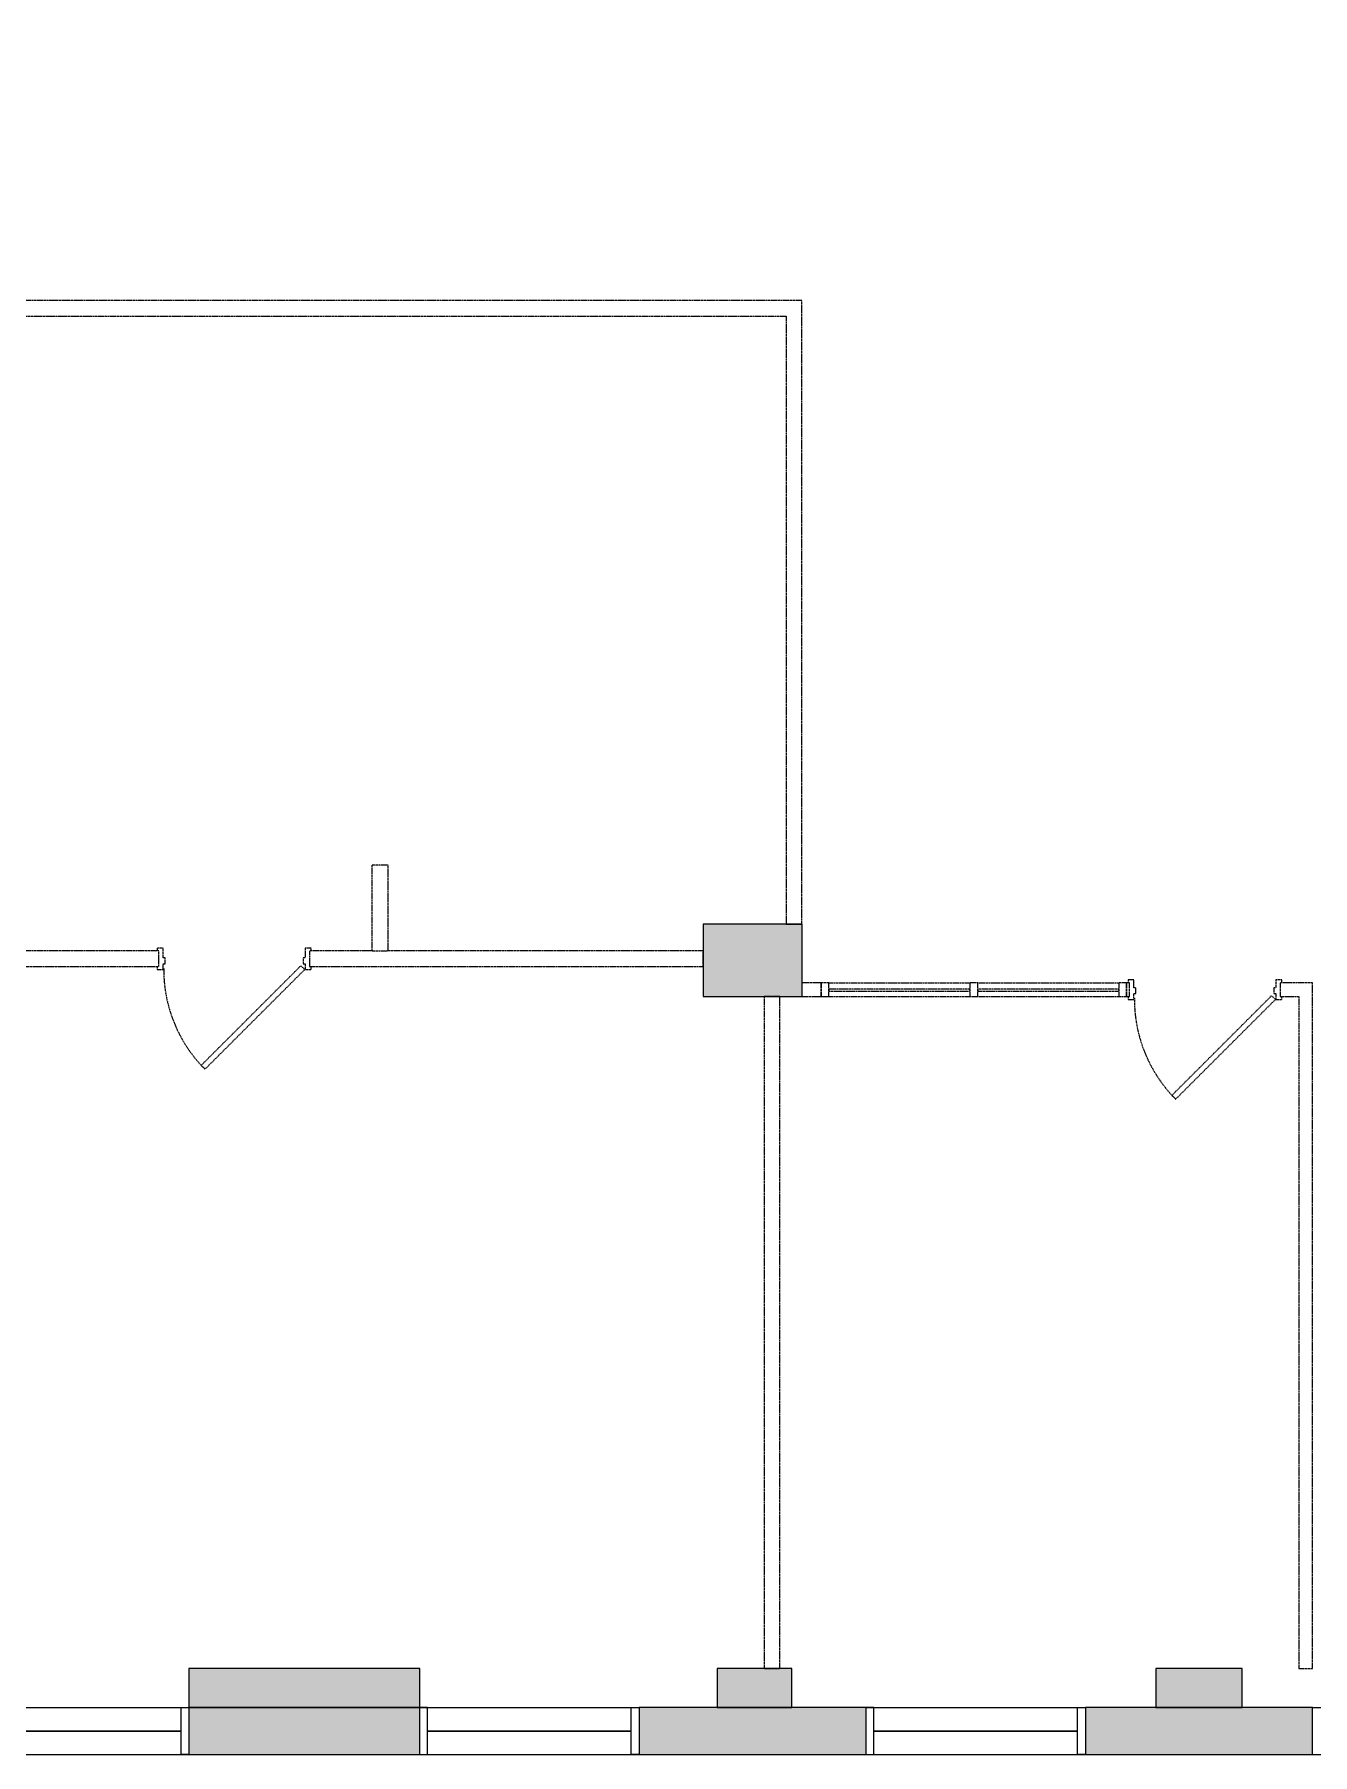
# Model space of a CAD drawing. Header units: inches. Extents: x 624 to 3032, y -334 to 1354.
# Drawn here: x 2140.9 to 2467.3, y 72 to 511.3 of the extents above; entities that cross this region are included whole.
import ezdxf

# ---------------------------------------------------------------- set-up
doc = ezdxf.new("R2010")
doc.units = ezdxf.units.IN
doc.header["$MEASUREMENT"] = 0
doc.linetypes.add('Demolished', pattern=[0.1875, 0.125, -0.0625])
for name, color, linetype, lineweight in [('1600 K ST 6th Floor-Clean-REVISED_dwg', 8, 'Continuous', 9), ('A-COLS', 52, 'Continuous', 13), ('A-DOOR', 31, 'Continuous', 13), ('A-GLAZ-CURT', 52, 'Demolished', 9), ('A-GLAZ-CWMG', 51, 'Demolished', 9), ('A-Glaz-Exst', 7, 'Continuous', 9), ('A-WALL', 113, 'Continuous', 13), ('A-WALL-PATT', 111, 'Continuous', 13), ('I-WALL', 2, 'Continuous', 13)]:
    doc.layers.add(name, color=color, linetype=linetype, lineweight=lineweight)

# ---------------------------------------------------------------- blocks, each defined once
blk = doc.blocks.new('existing columns - existing columns-7228682-Level XX  DEMOLITION')
at = {"layer": 'A-COLS', "lineweight": 9}
h = blk.add_hatch(color=7, dxfattribs=at)
h.paths.add_polyline_path([(359.5, 264.85), (384.5, 264.85), (384.5, 284.85), (359.5, 284.85), (359.5, 267.05)], flags=0)
h.paths.add_polyline_path([(605.9, 265.1), (614.75, 265.1), (614.75, 284.6), (585.25, 284.6), (585.25, 265.1), (601.9, 265.1)], flags=0)
h.paths.add_polyline_path([(1273.33, 265.1), (1296.58, 265.1), (1296.58, 284.6), (1273.33, 284.6)], flags=0)
h.paths.add_polyline_path([(162.62, 265.35), (162.62, 284.85), (125.37, 284.85), (125.37, 265.35)], flags=0)
h.paths.add_polyline_path([(835.9, 265.6), (841.58, 265.6), (841.58, 284.1), (816.33, 284.1), (816.33, 265.6), (831.9, 265.6)], flags=0)
h.paths.add_polyline_path([(1043.14, 265.6), (1070.77, 265.6), (1070.77, 284.1), (1043.14, 284.1)], flags=0)
h.paths.add_polyline_path([(1274.69, 517.56), (1297.94, 517.56), (1297.94, 540.06), (1274.69, 540.06)], flags=0)
h.paths.add_polyline_path([(1070.77, 518.87), (1070.77, 538.75), (1043.14, 538.75), (1043.14, 518.87)], flags=0)
h.paths.add_polyline_path([(841.58, 520.1), (841.58, 538.22), (838.08, 534.72), (838.08, 538.22), (816.33, 538.22), (816.33, 520.1), (838.08, 520.1)], flags=0)
h.paths.add_polyline_path([(604.17, 520.1), (615, 520.1), (615, 539.97), (585, 539.97), (585, 520.1)], flags=0)
h.paths.add_polyline_path([(365.37, 522.37), (396.25, 522.37), (396.25, 540.6), (365.37, 540.6), (365.37, 524.1)], flags=0)
h.paths.add_polyline_path([(369, 759.02), (395, 759.02), (395, 770.52), (369, 770.52)], flags=0)
at = {"layer": 'A-COLS', "color": 8, "lineweight": 20}
for p, q in [((841.58, 284.1), (816.33, 284.1)), ((816.33, 284.1), (816.33, 265.6)), ((841.58, 265.6), (841.58, 284.1)), ((816.33, 265.6), (841.58, 265.6))]:
    blk.add_line(p, q, dxfattribs=at)
blk = doc.blocks.new('perimeter columns - perimeter columns-7228800-Level XX  DEMOLITION')
at = {"layer": 'A-COLS', "lineweight": 9}
h = blk.add_hatch(color=7, dxfattribs=at)
h.paths.add_polyline_path([(12, 84), (59, 84), (59, 94), (12, 94)], flags=0)
h.paths.add_polyline_path([(173, 84), (173, 94), (115, 94), (115, 84)], flags=0)
h.paths.add_polyline_path([(229, 84), (287, 84), (287, 94), (229, 94)], flags=0)
h.paths.add_polyline_path([(457, 84), (515, 84), (515, 94), (457, 94)], flags=0)
h.paths.add_polyline_path([(343, 84), (401, 84), (401, 94), (343, 94)], flags=0)
h.paths.add_polyline_path([(819.95, 84), (838.95, 84), (838.95, 94), (819.95, 94)], flags=0)
h.paths.add_polyline_path([(685, 84), (743.95, 84), (743.95, 94), (685, 94)], flags=0)
h.paths.add_polyline_path([(605.9, 84), (629, 84), (629, 94), (571, 94), (571, 84), (601.9, 84)], flags=0)
h.paths.add_polyline_path([(1079.95, 84), (1079.95, 94), (1056.95, 94), (1056.95, 84)], flags=0)
h.paths.add_polyline_path([(1159.95, 84), (1184.95, 84), (1184.95, 94), (1159.95, 94)], flags=0)
h.paths.add_polyline_path([(931.95, 84), (953.95, 84), (953.95, 94), (931.95, 94)], flags=0)
h.paths.add_polyline_path([(1390.51, 84), (1421.51, 84), (1426.24, 85.3), (1422.09, 94), (1390.51, 94)], flags=0)
h.paths.add_polyline_path([(1287.95, 84), (1305.95, 84), (1305.95, 94), (1287.95, 94)], flags=0)
h.paths.add_polyline_path([(1523.01, 178.61), (1524.2, 182.34), (1524.2, 206.47), (1515.95, 206.47), (1515.95, 182.29), (1519.44, 180.47)], flags=0)
h.paths.add_polyline_path([(1524.2, 318.22), (1524.2, 348.22), (1515.95, 348.22), (1515.95, 318.22)], flags=0)
h.paths.add_polyline_path([(1524.2, 436.04), (1524.2, 456.04), (1515.95, 456.04), (1515.95, 436.04)], flags=0)
h.paths.add_polyline_path([(1524.2, 551.04), (1524.2, 569.54), (1515.95, 569.54), (1515.95, 551.04)], flags=0)
h.paths.add_polyline_path([(1515.95, 680.5), (1524.2, 680.5), (1524.2, 704.5), (1515.95, 704.5)], flags=0)
h.paths.add_polyline_path([(547.9, 696.5), (574.9, 696.5), (574.9, 704.5), (560.9, 704.5), (560.9, 769.75), (547.9, 769.75), (547.9, 710.5)], flags=0)
h.paths.add_polyline_path([(815.2, 696.5), (833.7, 696.5), (833.7, 704.5), (815.2, 704.5)], flags=0)
h.paths.add_polyline_path([(952.2, 696.5), (952.2, 704.5), (932.2, 704.5), (932.2, 696.5)], flags=0)
h.paths.add_polyline_path([(739.8, 696.5), (739.8, 704.5), (722.81, 704.5), (722.81, 696.5)], flags=0)
h.paths.add_polyline_path([(1301.45, 696.5), (1301.45, 704.5), (1270.45, 704.5), (1270.45, 696.5), (1297.94, 696.5)], flags=0)
h.paths.add_polyline_path([(1182.95, 696.5), (1182.95, 704.5), (1159.7, 704.5), (1159.7, 696.5)], flags=0)
h.paths.add_polyline_path([(1385.45, 696.5), (1410.45, 696.5), (1410.45, 704.5), (1385.45, 704.5)], flags=0)
h.paths.add_polyline_path([(1075.7, 696.5), (1075.7, 704.5), (1049.7, 704.5), (1049.7, 696.5)], flags=0)
at = {"layer": 'A-COLS', "color": 8, "lineweight": 20}
for p, q in [((685, 94), (685, 84)), ((743.95, 94), (685, 94)), ((743.95, 84), (743.95, 94)), ((819.95, 94), (819.95, 84)), ((838.95, 94), (819.95, 94)), ((838.95, 84), (838.95, 94)), ((931.95, 94), (931.95, 84)), ((953.95, 94), (931.95, 94)), ((953.95, 84), (953.95, 94)), ((685, 84), (743.95, 84)), ((819.95, 84), (838.95, 84)), ((931.95, 84), (953.95, 84))]:
    blk.add_line(p, q, dxfattribs=at)
blk = doc.blocks.new('Door - Single - Solid Door-7228975-Level XX  DEMOLITION')
at = {"layer": 'A-DOOR', "color": 10, "linetype": 'Demolished', "lineweight": 20}
for p, q in [((-14.01, 2.59), (11.45, 28.04)), ((12.42, 27.07), (-13.03, 1.62)), ((11.45, 28.04), (12.42, 27.07)), ((-15.63, 2.59), (-15.63, 1.84)), ((-14.13, 2.59), (-15.63, 2.59)), ((-14.13, 1.09), (-14.13, 2.59)), ((-13.63, 1.09), (-14.13, 1.09)), ((-13.03, 1.62), (-14.01, 2.59)), ((-13.63, -0.41), (-13.63, 1.09)), ((22.12, 1.09), (21.62, 1.09)), ((21.62, 1.09), (21.62, -0.41)), ((23.62, 2.59), (22.12, 2.59)), ((22.12, 2.59), (22.12, 1.09)), ((23.62, 1.84), (23.62, 2.59)), ((-15.63, -1.66), (-15.63, -2.41)), ((-15.63, -2.41), (-14.13, -2.41)), ((-14.13, -2.41), (-14.13, -0.41)), ((-14.13, -0.41), (-13.63, -0.41)), ((21.62, -0.41), (22.12, -0.41)), ((22.12, -0.41), (22.12, -2.41)), ((22.12, -2.41), (23.62, -2.41)), ((23.62, -2.41), (23.62, -1.66))]:
    blk.add_line(p, q, dxfattribs=at)
at = {"layer": 'A-DOOR', "color": 7, "linetype": 'Demolished', "lineweight": 9}
blk.add_arc((-14.01, 2.59), 36, 359.5, 45, dxfattribs=at)
blk = doc.blocks.new('System Panel - Glazed-7228987-Level XX  DEMOLITION')
at = {"layer": 'A-GLAZ-CURT', "color": 10, "lineweight": 20}
for p, q in [((17.99975, 0.375), (-17.99975, 0.375)), ((-17.99975, 0.375), (-17.99975, -0.125)), ((17.99975, -0.125), (17.99975, 0.375)), ((-17.99975, -0.125), (17.99975, -0.125))]:
    blk.add_line(p, q, dxfattribs=at)
blk = doc.blocks.new('Rectangular Mullion - 2_ x 3 1_2_ rectangular-7228980-Level XX  DEMOLITION')
at = {"layer": 'A-GLAZ-CWMG', "color": 10, "lineweight": 20}
for p, q in [((0, 1.75), (-2, 1.75)), ((-2, 1.75), (-2, -1.75)), ((0, -1.75), (0, 1.75)), ((-2, -1.75), (0, -1.75))]:
    blk.add_line(p, q, dxfattribs=at)
blk = doc.blocks.new('Rectangular Mullion - 2_ x 3 1_2_ rectangular-7228982-Level XX  DEMOLITION')
at = {"layer": 'A-GLAZ-CWMG', "color": 10, "lineweight": 20}
for p, q in [((-2, 1.75), (0, 1.75)), ((-2, -1.75), (-2, 1.75)), ((0, 1.75), (0, -1.75)), ((0, -1.75), (-2, -1.75))]:
    blk.add_line(p, q, dxfattribs=at)
blk = doc.blocks.new('Rectangular Mullion - 2_ x 3 1_2_ rectangular-7228989-Level XX  DEMOLITION')
at = {"layer": 'A-GLAZ-CWMG', "color": 7}
for p, q in [((886.46, 269.1), (922.45, 269.1)), ((886.46, 265.6), (922.45, 265.6))]:
    blk.add_line(p, q, dxfattribs=at)
blk = doc.blocks.new('Rectangular Mullion - 2_ x 3 1_2_ rectangular-7228984-Level XX  DEMOLITION')
at = {"layer": 'A-GLAZ-CWMG', "color": 10, "lineweight": 20}
for p, q in [((-1, 1.75), (1, 1.75)), ((-1, -1.75), (-1, 1.75)), ((1, 1.75), (1, -1.75)), ((1, -1.75), (-1, -1.75))]:
    blk.add_line(p, q, dxfattribs=at)
blk = doc.blocks.new('Door - Single - Solid Door-7228990-Level XX  DEMOLITION')
at = {"layer": 'A-DOOR', "color": 10, "linetype": 'Demolished', "lineweight": 20}
for p, q in [((-14.01, 2.84), (11.45, 28.29)), ((12.42, 27.32), (-13.03, 1.87)), ((11.45, 28.29), (12.42, 27.32)), ((-15.63, 2.84), (-15.63, 2.09)), ((-14.13, 2.84), (-15.63, 2.84)), ((-14.13, 1.34), (-14.13, 2.84)), ((-13.63, 1.34), (-14.13, 1.34)), ((-13.03, 1.87), (-14.01, 2.84)), ((-13.63, -0.16), (-13.63, 1.34)), ((22.12, 1.34), (21.62, 1.34)), ((21.62, 1.34), (21.62, -0.16)), ((23.62, 2.84), (22.12, 2.84)), ((22.12, 2.84), (22.12, 1.34)), ((23.62, 2.09), (23.62, 2.84)), ((-15.63, -1.91), (-15.63, -2.66)), ((-15.63, -2.66), (-14.13, -2.66)), ((-14.13, -2.66), (-14.13, -0.16)), ((-14.13, -0.16), (-13.63, -0.16)), ((21.62, -0.16), (22.12, -0.16)), ((22.12, -0.16), (22.12, -2.66)), ((22.12, -2.66), (23.62, -2.66)), ((23.62, -2.66), (23.62, -1.91))]:
    blk.add_line(p, q, dxfattribs=at)
at = {"layer": 'A-DOOR', "color": 7, "linetype": 'Demolished', "lineweight": 9}
blk.add_arc((-14.01, 2.84), 36, 359.5, 45, dxfattribs=at)
blk = doc.blocks.new('1600 K ST 6th Floor-Clean-REVISED_dwg-7023626-Level XX  DEMOLITION')
at = {"layer": 'A-Glaz-Exst'}
for p, q in [((629, 84), (685, 84)), ((683, 84), (685, 84)), ((745.95, 84), (743.95, 84)), ((743.95, 84), (799.95, 84)), ((797.95, 84), (799.95, 84)), ((859.95, 84), (857.95, 84)), ((857.95, 84), (913.95, 84)), ((911.95, 84), (913.95, 84)), ((971.95, 84), (1027.95, 84)), ((629, 72), (685, 72)), ((743.95, 72), (799.95, 72)), ((857.95, 72), (913.95, 72)), ((971.95, 72), (1027.95, 72))]:
    blk.add_line(p, q, dxfattribs=at)
at = {"layer": 'A-Glaz-Exst', "flags": 128}
for points in [[(685, 72), (683, 72), (683, 84)], [(743.95, 72), (745.95, 72), (745.95, 84)], [(799.95, 72), (797.95, 72), (797.95, 84)], [(857.95, 72), (859.95, 72), (859.95, 84)], [(913.95, 72), (911.95, 72), (911.95, 84)], [(631, 78), (631, 78), (683, 78), (683, 78), (631, 78), (631, 78), (683, 78)], [(745.95, 78), (745.95, 78), (797.95, 78), (797.95, 78), (745.95, 78), (745.96, 78), (797.95, 78)], [(911.95, 78), (911.95, 78), (859.96, 78), (859.95, 78), (911.95, 78), (911.95, 78), (859.95, 78)]]:
    blk.add_lwpolyline(points, dxfattribs=at)

msp = doc.modelspace()

# ---------------------------------------------------------------- hatches: boundary and pattern name
at = {"layer": 'A-WALL-PATT', "lineweight": 9}
for points in [[(2239.27, 72), (2239.27, 84), (2180.32, 84), (2180.32, 72)], [(2353.27, 72), (2353.27, 84), (2295.27, 84), (2295.27, 72)], [(2414.69, 72), (2467.27, 72), (2467.27, 84), (2409.27, 84), (2409.27, 72)]]:
    msp.add_hatch(color=7, dxfattribs=at).paths.add_polyline_path(points, flags=0)

# ---------------------------------------------------------------- linework, layer by layer
at = {"layer": 'A-WALL', "color": 8, "lineweight": 20}
for p, q in [((2239.27, 84), (2180.32, 84)), ((2180.32, 84), (2180.32, 72)), ((2239.27, 72), (2239.27, 84)), ((2353.27, 84), (2295.27, 84)), ((2295.27, 84), (2295.27, 72)), ((2353.27, 72), (2353.27, 84)), ((2467.27, 84), (2409.27, 84)), ((2409.27, 84), (2409.27, 72)), ((2467.27, 72), (2467.27, 84)), ((2180.32, 72), (2239.27, 72)), ((2295.27, 72), (2353.27, 72)), ((2409.27, 72), (2467.27, 72))]:
    msp.add_line(p, q, dxfattribs=at)
at = {"layer": 'I-WALL', "color": 10, "linetype": 'Demolished', "lineweight": 20}
for p, q in [((2336.89, 443.4), (2103.34, 443.4)), ((2103.49, 439.4), (2332.89, 439.4)), ((2332.89, 439.4), (2332.89, 284.1)), ((2336.89, 284.1), (2336.89, 443.4)), ((2332.89, 284.1), (2336.89, 284.1)), ((2172.64, 277.25), (2110.07, 277.25)), ((2172.64, 273.25), (2172.64, 277.25)), ((2227.14, 277.25), (2211.14, 277.25)), ((2211.14, 277.25), (2211.14, 273.25)), ((2311.64, 277.25), (2231.14, 277.25)), ((2311.64, 273.25), (2311.64, 277.25)), ((2110.07, 273.25), (2172.64, 273.25)), ((2211.14, 273.25), (2311.64, 273.25)), ((2341.77, 269.1), (2336.89, 269.1)), ((2336.89, 269.1), (2336.89, 265.6)), ((2341.77, 265.6), (2341.77, 269.1)), ((2420.52, 269.1), (2419.77, 269.1)), ((2419.77, 269.1), (2419.77, 265.6)), ((2420.52, 265.6), (2420.52, 269.1)), ((2467.27, 269.1), (2459.02, 269.1)), ((2459.02, 269.1), (2459.02, 265.6)), ((2467.27, 94), (2467.27, 269.1)), ((2327.22, 265.6), (2327.22, 94)), ((2331.22, 265.6), (2327.22, 265.6)), ((2331.22, 94), (2331.22, 265.6)), ((2336.89, 265.6), (2341.77, 265.6)), ((2419.77, 265.6), (2420.52, 265.6)), ((2459.02, 265.6), (2463.77, 265.6)), ((2463.77, 265.6), (2463.77, 94)), ((2327.22, 94), (2331.22, 94)), ((2463.77, 94), (2467.27, 94))]:
    msp.add_line(p, q, dxfattribs=at)
at = {"layer": 'I-WALL', "color": 7, "linetype": 'Demolished', "lineweight": 9}
for p, q in [((2227.14, 277.25), (2227.14, 299.25)), ((2227.14, 299.25), (2231.14, 299.25)), ((2231.14, 299.25), (2231.14, 277.25)), ((2227.14, 277.25), (2231.14, 277.25))]:
    msp.add_line(p, q, dxfattribs=at)

# ---------------------------------------------------------------- block references
at = {"layer": '1600 K ST 6th Floor-Clean-REVISED_dwg', "color": 7}
msp.add_blockref('1600 K ST 6th Floor-Clean-REVISED_dwg-7023626-Level XX  DEMOLITION', (1495.32, 0), dxfattribs=at)
at = {"layer": 'A-COLS', "lineweight": 9}
for name in ['perimeter columns - perimeter columns-7228800-Level XX  DEMOLITION', 'existing columns - existing columns-7228682-Level XX  DEMOLITION']:
    msp.add_blockref(name, (1495.32, 0), dxfattribs=at)
at = {"layer": 'A-DOOR', "color": 7, "linetype": 'Demolished', "lineweight": 9, "rotation": 180}
for name, p in [('Door - Single - Solid Door-7228990-Level XX  DEMOLITION', (2195.89, 275.34)), ('Door - Single - Solid Door-7228975-Level XX  DEMOLITION', (2443.76, 267.44))]:
    msp.add_blockref(name, p, dxfattribs=at)
at = {"layer": 'A-GLAZ-CURT', "color": 7, "rotation": 180}
for p in [(2361.77, 267.35), (2399.77, 267.35)]:
    msp.add_blockref('System Panel - Glazed-7228987-Level XX  DEMOLITION', p, dxfattribs=at)
at = {"layer": 'A-GLAZ-CWMG', "color": 7, "extrusion": (0, 0, -1)}
for name, p in [('Rectangular Mullion - 2_ x 3 1_2_ rectangular-7228982-Level XX  DEMOLITION', (-2341.77, 267.35)), ('Rectangular Mullion - 2_ x 3 1_2_ rectangular-7228984-Level XX  DEMOLITION', (-2380.77, 267.35))]:
    msp.add_blockref(name, p, dxfattribs=at)
at = {"layer": 'A-GLAZ-CWMG', "color": 7}
for name, p in [('Rectangular Mullion - 2_ x 3 1_2_ rectangular-7228989-Level XX  DEMOLITION', (1457.32, 0)), ('Rectangular Mullion - 2_ x 3 1_2_ rectangular-7228989-Level XX  DEMOLITION', (1495.32, 0)), ('Rectangular Mullion - 2_ x 3 1_2_ rectangular-7228980-Level XX  DEMOLITION', (2419.77, 267.35))]:
    msp.add_blockref(name, p, dxfattribs=at)

doc.saveas('drawing.dxf')
